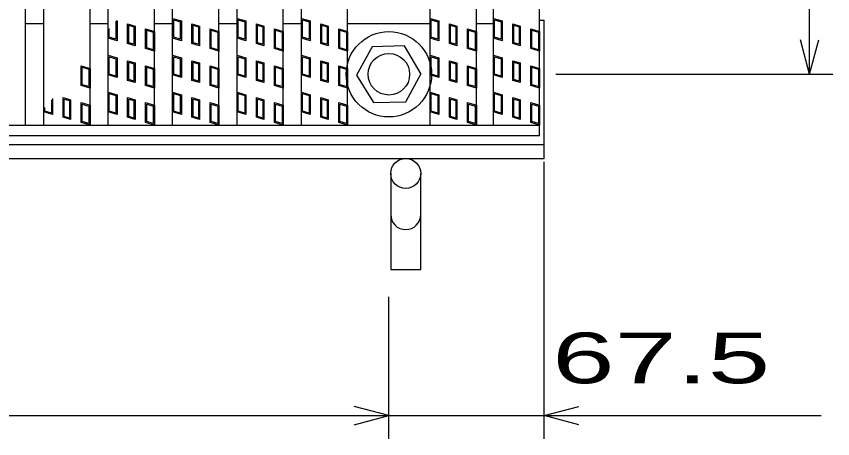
# Model space of a CAD drawing. Units: millimetres, scale not verified. Extents: x -1820 to 1731, y -1282 to 1054.
# Drawn here: x -578.7 to -225, y -153 to 30.1 of the extents above; entities that cross this region are included whole.
import ezdxf
from ezdxf.enums import TextEntityAlignment as Align

# ---------------------------------------------------------------- set-up
doc = ezdxf.new("R2010")
doc.units = ezdxf.units.MM
doc.header["$LTSCALE"] = 10
for name, color, linetype, lineweight in [('16', 3, 'Continuous', 25), ('17', 3, 'Continuous', 25), ('19', 6, 'Continuous', 25), ('22', 2, 'Continuous', 25)]:
    doc.layers.add(name, color=color, linetype=linetype, lineweight=lineweight)
doc.styles.add('ベクトル', font='')
doc.styles.get('ベクトル').set_extended_font_data('ベクトル')

msp = doc.modelspace()

# ---------------------------------------------------------------- linework, layer by layer
at = {"layer": '16'}
for p, q in [((-574.7, -17), (-574.7, 324)), ((-566.8, -17), (-566.8, 324)), ((-546.8, -17), (-546.8, 324)), ((-538.9, -17), (-538.9, 324)), ((-518.9, -17), (-518.9, 324)), ((-511, -17), (-511, 324)), ((-491, -17), (-491, 324)), ((-483.1, -17), (-483.1, 324)), ((-463.1, -17), (-463.1, 324)), ((-455.2, -17), (-455.2, 324)), ((-435.2, -17), (-435.2, 324)), ((-399.4, -17), (-399.4, 324)), ((-379.4, -17), (-379.4, 324)), ((-372, -17), (-372, 324)), ((-352, -17), (-352, 324)), ((-574.7, 27), (-566.8, 27)), ((-546.8, 27), (-538.9, 27)), ((-518.9, 27), (-511, 27)), ((-491, 27), (-483.1, 27)), ((-463.1, 27), (-455.2, 27)), ((-435.2, 27), (-399.4, 27)), ((-379.4, 27), (-371.5, 27)), ((-424.59, 16.95), (-431.3, 4.66)), ((-410.6, 17.29), (-424.59, 16.95)), ((-403.3, 5), (-410.6, 17.29)), ((-431.3, 4.66), (-424, -7.29)), ((-410.01, -6.95), (-403.3, 5.34)), ((-424, -7.29), (-410.01, -6.95)), ((-491, -8.45), (-491, -17)), ((-1348, -17), (-352, -17)), ((-594.7, -17), (-574.7, -17)), ((-566.8, -17), (-546.8, -17)), ((-538.9, -17), (-518.9, -17)), ((-511, -17), (-491, -17)), ((-483.1, -17), (-463.1, -17)), ((-455.2, -17), (-435.2, -17)), ((-399.4, -17), (-379.4, -17)), ((-372, -17), (-352, -17)), ((-352, -21.5), (-352, -17)), ((-1348, -21.5), (-352, -21.5))]:
    msp.add_line(p, q, dxfattribs=at)
for radius in [18.5, 9]:
    msp.add_circle((-417.3, 5), radius, dxfattribs=at)
at = {"layer": '17'}
for p, q in [((-511, 29.25), (-507.2, 28.11)), ((-511, 20.7), (-511, 29.25)), ((-510.53, 28.61), (-507.68, 27.76)), ((-510.53, 21.05), (-510.53, 28.61)), ((-483.1, 29.25), (-479.3, 28.11)), ((-483.1, 20.7), (-483.1, 29.25)), ((-482.63, 28.61), (-479.78, 27.76)), ((-482.63, 21.05), (-482.63, 28.61)), ((-455.2, 29.25), (-451.4, 28.11)), ((-455.2, 20.7), (-455.2, 29.25)), ((-454.73, 28.61), (-451.88, 27.76)), ((-454.73, 21.05), (-454.73, 28.61)), ((-399.4, 29.25), (-395.6, 28.11)), ((-399.4, 20.7), (-399.4, 29.25)), ((-398.93, 28.61), (-396.08, 27.76)), ((-398.93, 21.05), (-398.93, 28.61)), ((-372, 29.25), (-368.2, 28.11)), ((-372, 20.7), (-372, 29.25)), ((-372, 29.25), (-368.2, 28.11)), ((-372, 20.7), (-372, 29.25)), ((-371.52, 28.61), (-368.67, 27.76)), ((-371.52, 21.05), (-371.52, 28.61)), ((-371.52, 28.61), (-368.67, 27.76)), ((-371.52, 21.05), (-371.52, 28.61)), ((-538.43, 21.05), (-538.43, 24.79)), ((-535.85, 27.84), (-535.58, 27.76)), ((-535.58, 27.76), (-535.58, 20.2)), ((-535.51, 28.23), (-535.1, 28.11)), ((-535.1, 28.11), (-535.1, 19.56)), ((-530.52, 26.88), (-527.29, 25.92)), ((-530.52, 18.33), (-530.52, 26.88)), ((-530.04, 26.25), (-527.76, 25.56)), ((-530.04, 18.69), (-530.04, 26.25)), ((-527.76, 25.56), (-527.76, 18)), ((-527.29, 25.92), (-527.29, 17.37)), ((-507.68, 27.76), (-507.68, 20.2)), ((-507.2, 28.11), (-507.2, 19.56)), ((-502.62, 26.88), (-499.39, 25.92)), ((-502.62, 18.33), (-502.62, 26.88)), ((-502.14, 26.25), (-499.86, 25.56)), ((-502.14, 18.69), (-502.14, 26.25)), ((-499.86, 25.56), (-499.86, 18)), ((-499.39, 25.92), (-499.39, 17.37)), ((-479.78, 27.76), (-479.78, 20.2)), ((-479.3, 28.11), (-479.3, 19.56)), ((-474.72, 26.88), (-471.49, 25.92)), ((-474.72, 18.33), (-474.72, 26.88)), ((-474.24, 26.25), (-471.96, 25.56)), ((-474.24, 18.69), (-474.24, 26.25)), ((-471.96, 25.56), (-471.96, 18)), ((-471.49, 25.92), (-471.49, 17.37)), ((-451.88, 27.76), (-451.88, 20.2)), ((-451.4, 28.11), (-451.4, 19.56)), ((-446.82, 26.88), (-443.59, 25.92)), ((-446.82, 18.33), (-446.82, 26.88)), ((-446.34, 26.25), (-444.06, 25.56)), ((-446.34, 18.69), (-446.34, 26.25)), ((-444.06, 25.56), (-444.06, 18)), ((-443.59, 25.92), (-443.59, 17.37)), ((-396.08, 27.76), (-396.08, 20.2)), ((-395.6, 28.11), (-395.6, 19.56)), ((-391.02, 26.88), (-387.79, 25.92)), ((-391.02, 18.33), (-391.02, 26.88)), ((-390.54, 26.25), (-388.26, 25.56)), ((-390.54, 18.69), (-390.54, 26.25)), ((-388.26, 25.56), (-388.26, 18)), ((-387.79, 25.92), (-387.79, 17.37)), ((-368.67, 27.76), (-368.67, 20.2)), ((-368.67, 27.76), (-368.67, 20.2)), ((-368.2, 28.11), (-368.2, 19.56)), ((-368.2, 28.11), (-368.2, 19.56)), ((-363.61, 26.88), (-360.38, 25.92)), ((-363.61, 18.33), (-363.61, 26.88)), ((-363.61, 26.88), (-360.38, 25.92)), ((-363.61, 18.33), (-363.61, 26.88)), ((-363.14, 26.25), (-360.86, 25.56)), ((-363.14, 18.69), (-363.14, 26.25)), ((-363.14, 26.25), (-360.86, 25.56)), ((-363.14, 18.69), (-363.14, 26.25)), ((-360.86, 25.56), (-360.86, 18)), ((-360.86, 25.56), (-360.86, 18)), ((-360.38, 25.92), (-360.38, 17.37)), ((-360.38, 25.92), (-360.38, 17.37)), ((-538.9, 20.7), (-538.9, 24.23)), ((-522.7, 24.69), (-518.9, 23.55)), ((-522.7, 16.14), (-522.7, 24.69)), ((-522.23, 24.05), (-519.38, 23.2)), ((-522.23, 16.49), (-522.23, 24.05)), ((-519.38, 23.2), (-519.38, 15.64)), ((-518.9, 23.55), (-518.9, 15)), ((-494.8, 16.14), (-494.8, 24.69)), ((-494.8, 24.69), (-491, 23.55)), ((-494.33, 16.49), (-494.33, 24.05)), ((-494.33, 24.05), (-491.48, 23.2)), ((-491.48, 23.2), (-491.48, 15.64)), ((-491, 23.55), (-491, 15)), ((-466.9, 16.14), (-466.9, 24.69)), ((-466.9, 24.69), (-463.1, 23.55)), ((-466.43, 16.49), (-466.43, 24.05)), ((-466.43, 24.05), (-463.58, 23.2)), ((-463.58, 23.2), (-463.58, 15.64)), ((-463.1, 23.55), (-463.1, 15)), ((-439, 24.69), (-435.2, 23.55)), ((-439, 16.14), (-439, 24.69)), ((-438.53, 24.05), (-435.68, 23.2)), ((-438.53, 16.49), (-438.53, 24.05)), ((-435.68, 23.2), (-435.68, 15.64)), ((-435.2, 23.55), (-435.2, 15)), ((-383.2, 24.69), (-379.4, 23.55)), ((-383.2, 16.14), (-383.2, 24.69)), ((-382.73, 24.05), (-379.88, 23.2)), ((-382.73, 16.49), (-382.73, 24.05)), ((-379.88, 23.2), (-379.88, 15.64)), ((-379.4, 23.55), (-379.4, 15)), ((-355.8, 24.69), (-352, 23.55)), ((-355.8, 16.14), (-355.8, 24.69)), ((-355.8, 24.69), (-352, 23.55)), ((-355.8, 16.14), (-355.8, 24.69)), ((-355.32, 24.05), (-352.47, 23.2)), ((-355.32, 16.49), (-355.32, 24.05)), ((-355.32, 24.05), (-352.47, 23.2)), ((-355.32, 16.49), (-355.32, 24.05)), ((-352.47, 23.2), (-352.47, 15.64)), ((-352.47, 23.2), (-352.47, 15.64)), ((-352, 23.55), (-352, 15)), ((-352, 23.55), (-352, 15)), ((-535.1, 19.56), (-538.9, 20.7)), ((-535.58, 20.2), (-538.43, 21.05)), ((-527.29, 17.37), (-530.52, 18.33)), ((-527.76, 18), (-530.04, 18.69)), ((-507.2, 19.56), (-511, 20.7)), ((-507.68, 20.2), (-510.53, 21.05)), ((-499.39, 17.37), (-502.62, 18.33)), ((-499.86, 18), (-502.14, 18.69)), ((-479.3, 19.56), (-483.1, 20.7)), ((-479.78, 20.2), (-482.63, 21.05)), ((-471.49, 17.37), (-474.72, 18.33)), ((-471.96, 18), (-474.24, 18.69)), ((-451.4, 19.56), (-455.2, 20.7)), ((-451.88, 20.2), (-454.73, 21.05)), ((-443.59, 17.37), (-446.82, 18.33)), ((-444.06, 18), (-446.34, 18.69)), ((-395.6, 19.56), (-399.4, 20.7)), ((-396.08, 20.2), (-398.93, 21.05)), ((-387.79, 17.37), (-391.02, 18.33)), ((-388.26, 18), (-390.54, 18.69)), ((-368.2, 19.56), (-372, 20.7)), ((-368.2, 19.56), (-372, 20.7)), ((-368.67, 20.2), (-371.52, 21.05)), ((-368.67, 20.2), (-371.52, 21.05)), ((-360.38, 17.37), (-363.61, 18.33)), ((-360.38, 17.37), (-363.61, 18.33)), ((-360.86, 18), (-363.14, 18.69)), ((-360.86, 18), (-363.14, 18.69)), ((-518.9, 15), (-522.7, 16.14)), ((-519.38, 15.64), (-522.23, 16.49)), ((-491, 15), (-494.8, 16.14)), ((-491.48, 15.64), (-494.33, 16.49)), ((-463.1, 15), (-466.9, 16.14)), ((-463.58, 15.64), (-466.43, 16.49)), ((-435.2, 15), (-439, 16.14)), ((-435.68, 15.64), (-438.53, 16.49)), ((-379.4, 15), (-383.2, 16.14)), ((-379.88, 15.64), (-382.73, 16.49)), ((-352, 15), (-355.8, 16.14)), ((-352, 15), (-355.8, 16.14)), ((-352.47, 15.64), (-355.32, 16.49)), ((-352.47, 15.64), (-355.32, 16.49)), ((-538.9, 13.25), (-535.1, 12.11)), ((-538.9, 4.7), (-538.9, 13.25)), ((-538.43, 12.61), (-535.58, 11.76)), ((-538.43, 5.05), (-538.43, 12.61)), ((-535.58, 11.76), (-535.58, 4.2)), ((-535.1, 12.11), (-535.1, 3.56)), ((-530.52, 10.88), (-527.29, 9.92)), ((-530.52, 2.33), (-530.52, 10.88)), ((-511, 13.25), (-507.2, 12.11)), ((-511, 4.7), (-511, 13.25)), ((-510.53, 12.61), (-507.68, 11.76)), ((-510.53, 5.05), (-510.53, 12.61)), ((-507.68, 11.76), (-507.68, 4.2)), ((-507.2, 12.11), (-507.2, 3.56)), ((-502.62, 10.88), (-499.39, 9.92)), ((-502.62, 2.33), (-502.62, 10.88)), ((-483.1, 13.25), (-479.3, 12.11)), ((-483.1, 4.7), (-483.1, 13.25)), ((-482.63, 12.61), (-479.78, 11.76)), ((-482.63, 5.05), (-482.63, 12.61)), ((-479.78, 11.76), (-479.78, 4.2)), ((-479.3, 12.11), (-479.3, 3.56)), ((-474.72, 10.88), (-471.49, 9.92)), ((-474.72, 2.33), (-474.72, 10.88)), ((-455.2, 13.25), (-451.4, 12.11)), ((-455.2, 4.7), (-455.2, 13.25)), ((-454.73, 12.61), (-451.88, 11.76)), ((-454.73, 5.05), (-454.73, 12.61)), ((-451.88, 11.76), (-451.88, 4.2)), ((-451.4, 12.11), (-451.4, 3.56)), ((-446.82, 10.88), (-443.59, 9.92)), ((-446.82, 2.33), (-446.82, 10.88)), ((-399.4, 13.25), (-395.6, 12.11)), ((-399.4, 4.7), (-399.4, 13.25)), ((-398.93, 12.61), (-396.08, 11.76)), ((-398.93, 5.05), (-398.93, 12.61)), ((-396.08, 11.76), (-396.08, 4.2)), ((-395.6, 12.11), (-395.6, 3.56)), ((-391.02, 10.88), (-387.79, 9.92)), ((-391.02, 2.33), (-391.02, 10.88)), ((-372, 13.25), (-368.2, 12.11)), ((-372, 4.7), (-372, 13.25)), ((-372, 13.25), (-368.2, 12.11)), ((-372, 4.7), (-372, 13.25)), ((-371.52, 12.61), (-368.67, 11.76)), ((-371.52, 5.05), (-371.52, 12.61)), ((-371.52, 12.61), (-368.67, 11.76)), ((-371.52, 5.05), (-371.52, 12.61)), ((-368.67, 11.76), (-368.67, 4.2)), ((-368.67, 11.76), (-368.67, 4.2)), ((-368.2, 12.11), (-368.2, 3.56)), ((-368.2, 12.11), (-368.2, 3.56)), ((-363.61, 10.88), (-360.38, 9.92)), ((-363.61, 2.33), (-363.61, 10.88)), ((-363.61, 10.88), (-360.38, 9.92)), ((-363.61, 2.33), (-363.61, 10.88)), ((-550.6, 8.69), (-546.8, 7.55)), ((-550.6, 0.14), (-550.6, 8.69)), ((-550.13, 8.05), (-547.28, 7.2)), ((-550.13, 0.49), (-550.13, 8.05)), ((-547.28, 7.2), (-547.28, -0.36)), ((-546.8, 7.55), (-546.8, -1)), ((-530.04, 10.25), (-527.76, 9.56)), ((-530.04, 2.69), (-530.04, 10.25)), ((-527.76, 9.56), (-527.76, 2)), ((-527.29, 9.92), (-527.29, 1.37)), ((-522.7, 8.69), (-518.9, 7.55)), ((-522.7, 0.14), (-522.7, 8.69)), ((-522.23, 8.05), (-519.38, 7.2)), ((-522.23, 0.49), (-522.23, 8.05)), ((-519.38, 7.2), (-519.38, -0.36)), ((-518.9, 7.55), (-518.9, -1)), ((-502.14, 10.25), (-499.86, 9.56)), ((-502.14, 2.69), (-502.14, 10.25)), ((-499.86, 9.56), (-499.86, 2)), ((-499.39, 9.92), (-499.39, 1.37)), ((-494.8, 0.14), (-494.8, 8.69)), ((-494.8, 8.69), (-491, 7.55)), ((-494.33, 0.49), (-494.33, 8.05)), ((-494.33, 8.05), (-491.48, 7.2)), ((-491.48, 7.2), (-491.48, -0.36)), ((-491, 7.55), (-491, -1)), ((-474.24, 10.25), (-471.96, 9.56)), ((-474.24, 2.69), (-474.24, 10.25)), ((-471.96, 9.56), (-471.96, 2)), ((-471.49, 9.92), (-471.49, 1.37)), ((-466.9, 0.14), (-466.9, 8.69)), ((-466.9, 8.69), (-463.1, 7.55)), ((-466.43, 0.49), (-466.43, 8.05)), ((-466.43, 8.05), (-463.58, 7.2)), ((-463.58, 7.2), (-463.58, -0.36)), ((-463.1, 7.55), (-463.1, -1)), ((-446.34, 10.25), (-444.06, 9.56)), ((-446.34, 2.69), (-446.34, 10.25)), ((-444.06, 9.56), (-444.06, 2)), ((-443.59, 9.92), (-443.59, 1.37)), ((-439, 8.69), (-435.2, 7.55)), ((-439, 0.14), (-439, 8.69)), ((-438.53, 8.05), (-435.68, 7.2)), ((-438.53, 0.49), (-438.53, 8.05)), ((-435.68, 7.2), (-435.68, -0.36)), ((-435.2, 7.55), (-435.2, -1)), ((-390.54, 10.25), (-388.26, 9.56)), ((-390.54, 2.69), (-390.54, 10.25)), ((-388.26, 9.56), (-388.26, 2)), ((-387.79, 9.92), (-387.79, 1.37)), ((-383.2, 8.69), (-379.4, 7.55)), ((-383.2, 0.14), (-383.2, 8.69)), ((-382.73, 8.05), (-379.88, 7.2)), ((-382.73, 0.49), (-382.73, 8.05)), ((-379.88, 7.2), (-379.88, -0.36)), ((-379.4, 7.55), (-379.4, -1)), ((-363.14, 10.25), (-360.86, 9.56)), ((-363.14, 2.69), (-363.14, 10.25)), ((-363.14, 10.25), (-360.86, 9.56)), ((-363.14, 2.69), (-363.14, 10.25)), ((-360.86, 9.56), (-360.86, 2)), ((-360.86, 9.56), (-360.86, 2)), ((-360.38, 9.92), (-360.38, 1.37)), ((-360.38, 9.92), (-360.38, 1.37)), ((-355.8, 8.69), (-352, 7.55)), ((-355.8, 0.14), (-355.8, 8.69)), ((-355.8, 8.69), (-352, 7.55)), ((-355.8, 0.14), (-355.8, 8.69)), ((-355.32, 8.05), (-352.47, 7.2)), ((-355.32, 0.49), (-355.32, 8.05)), ((-355.32, 8.05), (-352.47, 7.2)), ((-355.32, 0.49), (-355.32, 8.05)), ((-352.47, 7.2), (-352.47, -0.36)), ((-352.47, 7.2), (-352.47, -0.36)), ((-352, 7.55), (-352, -1)), ((-352, 7.55), (-352, -1)), ((-535.1, 3.56), (-538.9, 4.7)), ((-535.58, 4.2), (-538.43, 5.05)), ((-507.2, 3.56), (-511, 4.7)), ((-507.68, 4.2), (-510.53, 5.05)), ((-479.3, 3.56), (-483.1, 4.7)), ((-479.78, 4.2), (-482.63, 5.05)), ((-451.4, 3.56), (-455.2, 4.7)), ((-451.88, 4.2), (-454.73, 5.05)), ((-395.6, 3.56), (-399.4, 4.7)), ((-396.08, 4.2), (-398.93, 5.05)), ((-368.2, 3.56), (-372, 4.7)), ((-368.2, 3.56), (-372, 4.7)), ((-368.67, 4.2), (-371.52, 5.05)), ((-368.67, 4.2), (-371.52, 5.05)), ((-546.8, -1), (-550.6, 0.14)), ((-547.28, -0.36), (-550.13, 0.49)), ((-527.29, 1.37), (-530.52, 2.33)), ((-527.76, 2), (-530.04, 2.69)), ((-518.9, -1), (-522.7, 0.14)), ((-519.38, -0.36), (-522.23, 0.49)), ((-499.39, 1.37), (-502.62, 2.33)), ((-499.86, 2), (-502.14, 2.69)), ((-491, -1), (-494.8, 0.14)), ((-491.48, -0.36), (-494.33, 0.49)), ((-471.49, 1.37), (-474.72, 2.33)), ((-471.96, 2), (-474.24, 2.69)), ((-463.1, -1), (-466.9, 0.14)), ((-463.58, -0.36), (-466.43, 0.49)), ((-443.59, 1.37), (-446.82, 2.33)), ((-444.06, 2), (-446.34, 2.69)), ((-435.2, -1), (-439, 0.14)), ((-435.68, -0.36), (-438.53, 0.49)), ((-387.79, 1.37), (-391.02, 2.33)), ((-388.26, 2), (-390.54, 2.69)), ((-379.4, -1), (-383.2, 0.14)), ((-379.88, -0.36), (-382.73, 0.49)), ((-360.38, 1.37), (-363.61, 2.33)), ((-360.38, 1.37), (-363.61, 2.33)), ((-360.86, 2), (-363.14, 2.69)), ((-360.86, 2), (-363.14, 2.69)), ((-352, -1), (-355.8, 0.14)), ((-352, -1), (-355.8, 0.14)), ((-352.47, -0.36), (-355.32, 0.49)), ((-352.47, -0.36), (-355.32, 0.49)), ((-538.9, -2.75), (-535.1, -3.89)), ((-538.9, -11.3), (-538.9, -2.75)), ((-538.43, -3.39), (-535.58, -4.24)), ((-538.43, -10.95), (-538.43, -3.39)), ((-511, -2.75), (-507.2, -3.89)), ((-511, -11.3), (-511, -2.75)), ((-510.53, -3.39), (-507.68, -4.24)), ((-510.53, -10.95), (-510.53, -3.39)), ((-483.1, -2.75), (-479.3, -3.89)), ((-483.1, -11.3), (-483.1, -2.75)), ((-482.63, -3.39), (-479.78, -4.24)), ((-482.63, -10.95), (-482.63, -3.39)), ((-455.2, -2.75), (-451.4, -3.89)), ((-455.2, -11.3), (-455.2, -2.75)), ((-454.73, -3.39), (-451.88, -4.24)), ((-454.73, -10.95), (-454.73, -3.39)), ((-399.4, -2.75), (-395.6, -3.89)), ((-399.4, -11.3), (-399.4, -2.75)), ((-398.93, -3.39), (-396.08, -4.24)), ((-398.93, -10.95), (-398.93, -3.39)), ((-372, -2.75), (-368.2, -3.89)), ((-372, -11.3), (-372, -2.75)), ((-372, -2.75), (-368.2, -3.89)), ((-372, -11.3), (-372, -2.75)), ((-371.52, -3.39), (-368.67, -4.24)), ((-371.52, -10.95), (-371.52, -3.39)), ((-371.52, -3.39), (-368.67, -4.24)), ((-371.52, -10.95), (-371.52, -3.39)), ((-563.48, -6.02), (-563.48, -11.8)), ((-563, -5.45), (-563, -12.44)), ((-558.42, -5.12), (-555.19, -6.08)), ((-558.42, -13.67), (-558.42, -5.12)), ((-557.94, -5.75), (-555.66, -6.44)), ((-557.94, -13.31), (-557.94, -5.75)), ((-555.66, -6.44), (-555.66, -14)), ((-555.19, -6.08), (-555.19, -14.63)), ((-535.58, -4.24), (-535.58, -11.8)), ((-535.1, -3.89), (-535.1, -12.44)), ((-530.52, -5.12), (-527.29, -6.08)), ((-530.52, -13.67), (-530.52, -5.12)), ((-530.04, -5.75), (-527.76, -6.44)), ((-530.04, -13.31), (-530.04, -5.75)), ((-527.76, -6.44), (-527.76, -14)), ((-527.29, -6.08), (-527.29, -14.63)), ((-507.68, -4.24), (-507.68, -11.8)), ((-507.2, -3.89), (-507.2, -12.44)), ((-502.62, -5.12), (-499.39, -6.08)), ((-502.62, -13.67), (-502.62, -5.12)), ((-502.14, -5.75), (-499.86, -6.44)), ((-502.14, -13.31), (-502.14, -5.75)), ((-499.86, -6.44), (-499.86, -14)), ((-499.39, -6.08), (-499.39, -14.63)), ((-479.78, -4.24), (-479.78, -11.8)), ((-479.3, -3.89), (-479.3, -12.44)), ((-474.72, -5.12), (-471.49, -6.08)), ((-474.72, -13.67), (-474.72, -5.12)), ((-474.24, -5.75), (-471.96, -6.44)), ((-474.24, -13.31), (-474.24, -5.75)), ((-471.96, -6.44), (-471.96, -14)), ((-471.49, -6.08), (-471.49, -14.63)), ((-451.88, -4.24), (-451.88, -11.8)), ((-451.4, -3.89), (-451.4, -12.44)), ((-446.82, -5.12), (-443.59, -6.08)), ((-446.82, -13.67), (-446.82, -5.12)), ((-446.34, -5.75), (-444.06, -6.44)), ((-446.34, -13.31), (-446.34, -5.75)), ((-444.06, -6.44), (-444.06, -14)), ((-443.59, -6.08), (-443.59, -14.63)), ((-396.08, -4.24), (-396.08, -11.8)), ((-395.6, -3.89), (-395.6, -12.44)), ((-391.02, -5.12), (-387.79, -6.08)), ((-391.02, -13.67), (-391.02, -5.12)), ((-390.54, -5.75), (-388.26, -6.44)), ((-390.54, -13.31), (-390.54, -5.75)), ((-388.26, -6.44), (-388.26, -14)), ((-387.79, -6.08), (-387.79, -14.63)), ((-368.67, -4.24), (-368.67, -11.8)), ((-368.67, -4.24), (-368.67, -11.8)), ((-368.2, -3.89), (-368.2, -12.44)), ((-368.2, -3.89), (-368.2, -12.44)), ((-363.61, -5.12), (-360.38, -6.08)), ((-363.61, -13.67), (-363.61, -5.12)), ((-363.61, -5.12), (-360.38, -6.08)), ((-363.61, -13.67), (-363.61, -5.12)), ((-363.14, -5.75), (-360.86, -6.44)), ((-363.14, -13.31), (-363.14, -5.75)), ((-363.14, -5.75), (-360.86, -6.44)), ((-363.14, -13.31), (-363.14, -5.75)), ((-360.86, -6.44), (-360.86, -14)), ((-360.86, -6.44), (-360.86, -14)), ((-360.38, -6.08), (-360.38, -14.63)), ((-360.38, -6.08), (-360.38, -14.63)), ((-566.8, -11.3), (-566.8, -9.95)), ((-566.33, -10.95), (-566.33, -9.39)), ((-550.6, -7.31), (-546.8, -8.45)), ((-550.6, -15.86), (-550.6, -7.31)), ((-550.13, -7.95), (-547.28, -8.8)), ((-550.13, -15.51), (-550.13, -7.95)), ((-547.28, -8.8), (-547.28, -16.36)), ((-546.8, -8.45), (-546.8, -17)), ((-522.7, -7.31), (-518.9, -8.45)), ((-522.7, -15.86), (-522.7, -7.31)), ((-522.23, -7.95), (-519.38, -8.8)), ((-522.23, -15.51), (-522.23, -7.95)), ((-519.38, -8.8), (-519.38, -16.36)), ((-518.9, -8.45), (-518.9, -17)), ((-494.8, -15.86), (-494.8, -7.31)), ((-494.8, -7.31), (-491, -8.45)), ((-494.33, -15.51), (-494.33, -7.95)), ((-494.33, -7.95), (-491.48, -8.8)), ((-491.48, -8.8), (-491.48, -16.36)), ((-466.9, -15.86), (-466.9, -7.31)), ((-466.9, -7.31), (-463.1, -8.45)), ((-466.43, -15.51), (-466.43, -7.95)), ((-466.43, -7.95), (-463.58, -8.8)), ((-463.58, -8.8), (-463.58, -16.36)), ((-463.1, -8.45), (-463.1, -17)), ((-439, -7.31), (-435.2, -8.45)), ((-439, -15.86), (-439, -7.31)), ((-438.53, -7.95), (-435.68, -8.8)), ((-438.53, -15.51), (-438.53, -7.95)), ((-435.68, -8.8), (-435.68, -16.36)), ((-435.2, -8.45), (-435.2, -17)), ((-383.2, -7.31), (-379.4, -8.45)), ((-383.2, -15.86), (-383.2, -7.31)), ((-382.73, -7.95), (-379.88, -8.8)), ((-382.73, -15.51), (-382.73, -7.95)), ((-379.88, -8.8), (-379.88, -16.36)), ((-379.4, -8.45), (-379.4, -17)), ((-355.8, -7.31), (-352, -8.45)), ((-355.8, -15.86), (-355.8, -7.31)), ((-355.8, -7.31), (-352, -8.45)), ((-355.8, -15.86), (-355.8, -7.31)), ((-355.32, -7.95), (-352.47, -8.8)), ((-355.32, -15.51), (-355.32, -7.95)), ((-355.32, -7.95), (-352.47, -8.8)), ((-355.32, -15.51), (-355.32, -7.95)), ((-352.47, -8.8), (-352.47, -16.36)), ((-352.47, -8.8), (-352.47, -16.36)), ((-352, -8.45), (-352, -17)), ((-352, -8.45), (-352, -17)), ((-563, -12.44), (-566.8, -11.3)), ((-563.48, -11.8), (-566.33, -10.95)), ((-555.19, -14.63), (-558.42, -13.67)), ((-555.66, -14), (-557.94, -13.31)), ((-535.1, -12.44), (-538.9, -11.3)), ((-535.58, -11.8), (-538.43, -10.95)), ((-527.29, -14.63), (-530.52, -13.67)), ((-527.76, -14), (-530.04, -13.31)), ((-507.2, -12.44), (-511, -11.3)), ((-507.68, -11.8), (-510.53, -10.95)), ((-499.39, -14.63), (-502.62, -13.67)), ((-499.86, -14), (-502.14, -13.31)), ((-479.3, -12.44), (-483.1, -11.3)), ((-479.78, -11.8), (-482.63, -10.95)), ((-471.49, -14.63), (-474.72, -13.67)), ((-471.96, -14), (-474.24, -13.31)), ((-451.4, -12.44), (-455.2, -11.3)), ((-451.88, -11.8), (-454.73, -10.95)), ((-443.59, -14.63), (-446.82, -13.67)), ((-444.06, -14), (-446.34, -13.31)), ((-395.6, -12.44), (-399.4, -11.3)), ((-396.08, -11.8), (-398.93, -10.95)), ((-387.79, -14.63), (-391.02, -13.67)), ((-388.26, -14), (-390.54, -13.31)), ((-368.2, -12.44), (-372, -11.3)), ((-368.2, -12.44), (-372, -11.3)), ((-368.67, -11.8), (-371.52, -10.95)), ((-368.67, -11.8), (-371.52, -10.95)), ((-360.38, -14.63), (-363.61, -13.67)), ((-360.38, -14.63), (-363.61, -13.67)), ((-360.86, -14), (-363.14, -13.31)), ((-360.86, -14), (-363.14, -13.31)), ((-546.8, -17), (-550.6, -15.86)), ((-547.28, -16.36), (-550.13, -15.51)), ((-518.9, -17), (-522.7, -15.86)), ((-519.38, -16.36), (-522.23, -15.51)), ((-491, -17), (-494.8, -15.86)), ((-491.48, -16.36), (-494.33, -15.51)), ((-463.1, -17), (-466.9, -15.86)), ((-463.58, -16.36), (-466.43, -15.51)), ((-435.2, -17), (-439, -15.86)), ((-435.68, -16.36), (-438.53, -15.51)), ((-379.4, -17), (-383.2, -15.86)), ((-379.88, -16.36), (-382.73, -15.51)), ((-352, -17), (-355.8, -15.86)), ((-352, -17), (-355.8, -15.86)), ((-352.47, -16.36), (-355.32, -15.51)), ((-352.47, -16.36), (-355.32, -15.51))]:
    msp.add_line(p, q, dxfattribs=at)
at = {"layer": '19'}
for p, q in [((-352, 28.5), (-350, 28.5)), ((-350, -31.5), (-350, 28.5)), ((-1350, -25.5), (-350, -25.5)), ((-1350, -31.5), (-350, -31.5)), ((-416.5, -38), (-416.5, -79.62)), ((-403.5, -79.62), (-403.5, -38)), ((-416.5, -79.62), (-403.5, -79.62))]:
    msp.add_line(p, q, dxfattribs=at)
msp.add_circle((-410, -38), 6.5, dxfattribs=at)
msp.add_arc((-410, -55.84), 6.5, 180, 0, dxfattribs=at)
at = {"layer": '22', "color": 4}
for p, q in [((-235, 5), (-235, 302)), ((-235, 5), (-239, 20)), ((-235, 5), (-231, 20)), ((-345, 5), (-225, 5)), ((-350, -153), (-350, -33)), ((-417.3, -153), (-417.3, -91.5)), ((-417.3, -143), (-432.3, -139)), ((-350, -143), (-335, -139)), ((-1282.2, -143), (-417.3, -143)), ((-432.3, -147), (-417.3, -143)), ((-417.3, -143), (-350, -143)), ((-335, -147), (-350, -143)), ((-350, -143), (-230, -143))]:
    msp.add_line(p, q, dxfattribs=at)

# ---------------------------------------------------------------- texts
at = {"layer": '22', "style": 'ベクトル', "width": 1.65}
msp.add_text(' 67.5 ', height=21.99, dxfattribs=at).set_placement((-360, -118), align=Align.MIDDLE_LEFT)

doc.saveas('drawing.dxf')
